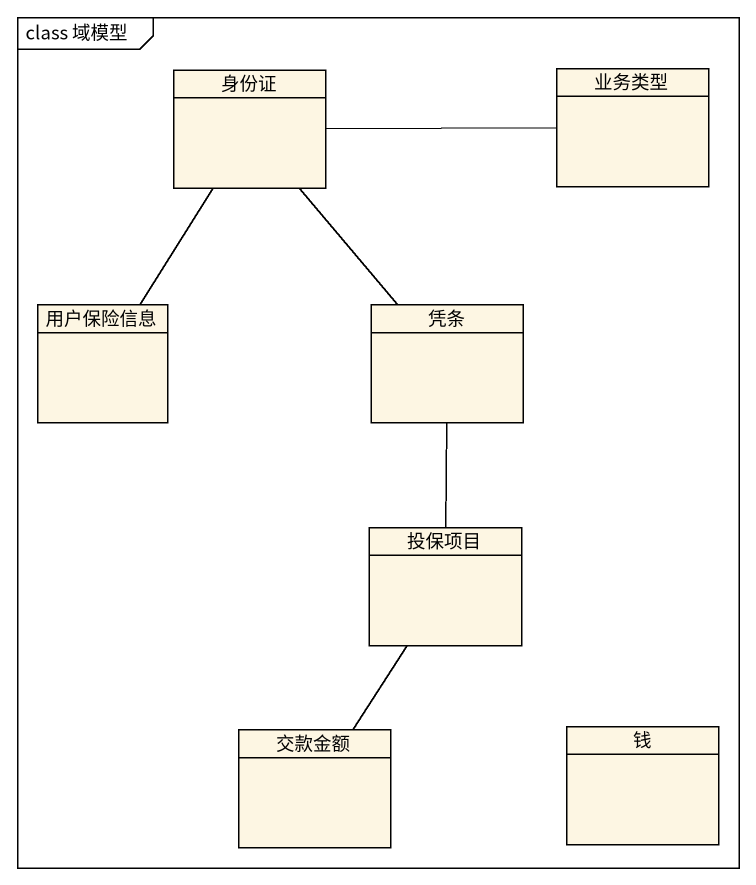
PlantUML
@startuml
mainframe class 域模型
hide circle
hide empty members
class 身份证
class 业务类型
class 用户保险信息
class 凭条
class 投保项目
class 交款金额
class 钱
身份证 -right- 业务类型
身份证 -- 用户保险信息
身份证 -- 凭条
凭条 -- 投保项目
投保项目 -- 交款金额
@enduml
